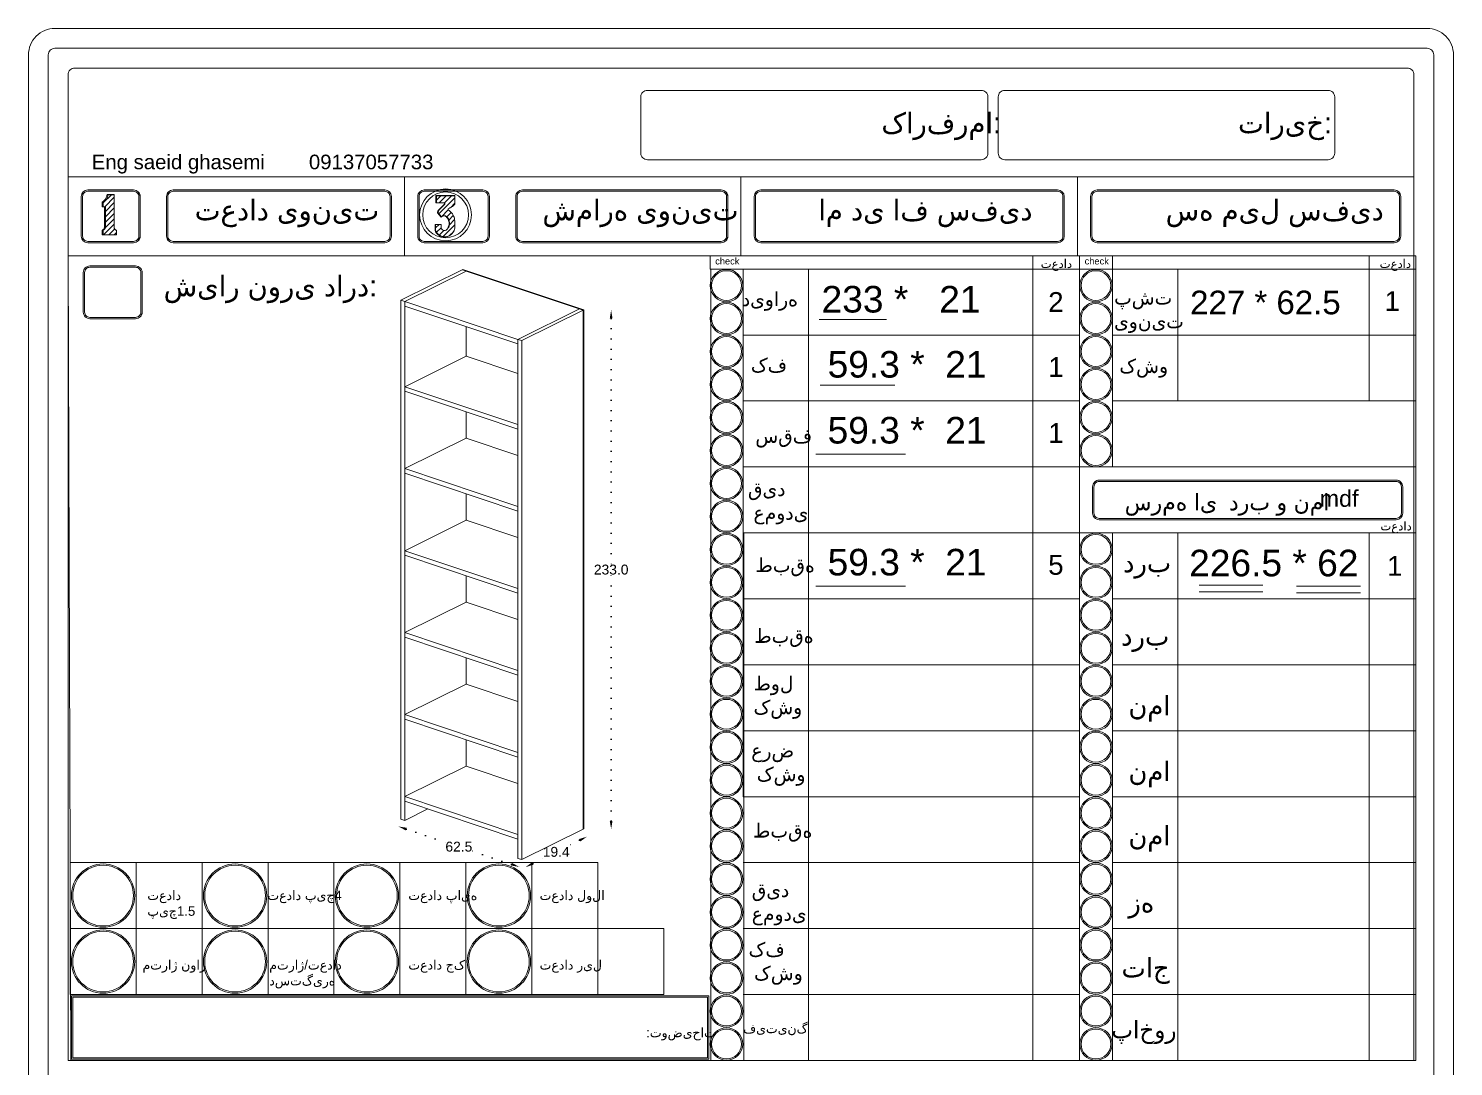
# Model space of a CAD drawing. Header units: centimetres. Extents: x 57 to 5031, y 102 to 2747.
# Drawn here: x 4599.2 to 5031.2, y 806 to 1120.7 of the extents above; entities that cross this region are included whole.
import ezdxf

# ---------------------------------------------------------------- set-up
doc = ezdxf.new("R2010")
doc.units = ezdxf.units.CM
doc.header["$MEASUREMENT"] = 0
doc.linetypes.add('ACAD_ISO07W100', pattern=[3, 0, -3])
doc.styles.get("Standard").update_dxf_attribs({"font": 'arial.ttf'})
doc.dimstyles.get("Standard").update_dxf_attribs({"dimtxt": 3, "dimasz": 2.5, "dimexe": 0.18, "dimexo": 0.0625, "dimgap": 0.09, "dimtad": 0, "dimtih": 1, "dimtoh": 1, "dimdec": 1, "dimzin": 0, "dimdsep": 46, "dimtxsty": 'Standard', "dimcen": 0.09, "dimse1": 1, "dimse2": 1, "dimadec": 0, "dimazin": 0, "dimtfac": 1, "dimtdec": 1, "dimtofl": 0, "dimtmove": 0, "dimatfit": 3, "dimfxl": 1, "dimtolj": 1, "dimtzin": 0, "dimarcsym": 0})

# ---------------------------------------------------------------- blocks, each defined once
blk = doc.blocks.new('*D242')
at = {"color": 0, "linetype": 'ACAD_ISO07W100', "lineweight": -2, "transparency": 16777216}
for p, q in [((4775.87, 1032.83), (4775.87, 958.26)), ((4775.87, 880.44), (4775.87, 955.01))]:
    blk.add_line(p, q, dxfattribs=at)
at = {"color": 0, "transparency": 16777216}
for points in [[(4775.45, 1032.83), (4776.28, 1032.83), (4775.87, 1035.33)], [(4775.45, 880.44), (4776.28, 880.44), (4775.87, 877.94)]]:
    blk.add_solid(points, dxfattribs=at)
at = {"layer": 'Defpoints', "color": 0, "transparency": 16777216}
for p in [(4767.42, 1035.33), (4775.87, 1035.33), (4767.42, 877.94)]:
    blk.add_point(p, dxfattribs=at)
at = {"color": 0, "lineweight": 20, "transparency": 16777216, "insert": (4775.87, 956.64), "char_height": 3, "attachment_point": 5}
blk.add_mtext('\\A1;233.0', dxfattribs=at)
blk = doc.blocks.new('*D243')
at = {"color": 0, "linetype": 'ACAD_ISO07W100', "lineweight": -2, "transparency": 16777216}
for p, q in [((4766.31, 874.56), (4762.49, 872.67)), ((4752.13, 867.53), (4755.95, 869.42))]:
    blk.add_line(p, q, dxfattribs=at)
at = {"color": 0, "transparency": 16777216}
for points in [[(4766.13, 874.93), (4766.5, 874.19), (4768.55, 875.67)], [(4751.94, 867.9), (4752.31, 867.16), (4749.89, 866.42)]]:
    blk.add_solid(points, dxfattribs=at)
at = {"layer": 'Defpoints', "color": 0, "transparency": 16777216}
for p in [(4767.42, 877.94), (4768.55, 875.67), (4748.76, 868.69)]:
    blk.add_point(p, dxfattribs=at)
at = {"color": 0, "lineweight": 20, "transparency": 16777216, "insert": (4759.22, 871.04), "char_height": 3, "attachment_point": 5}
blk.add_mtext('\\A1;19.4', dxfattribs=at)
blk = doc.blocks.new('*D244')
at = {"color": 0, "linetype": 'ACAD_ISO07W100', "lineweight": -2, "transparency": 16777216}
for p, q in [((4713.74, 877.96), (4725.69, 873.96)), ((4745.66, 867.29), (4733.7, 871.29))]:
    blk.add_line(p, q, dxfattribs=at)
at = {"color": 0, "transparency": 16777216}
for points in [[(4713.87, 878.35), (4713.61, 877.56), (4711.37, 878.75)], [(4745.79, 867.69), (4745.53, 866.9), (4748.03, 866.5)]]:
    blk.add_solid(points, dxfattribs=at)
at = {"layer": 'Defpoints', "color": 0, "transparency": 16777216}
for p in [(4711.37, 878.75), (4712.1, 880.94), (4748.76, 868.69)]:
    blk.add_point(p, dxfattribs=at)
at = {"color": 0, "lineweight": 20, "transparency": 16777216, "insert": (4729.7, 872.62), "char_height": 3, "attachment_point": 5}
blk.add_mtext('\\A1;62.5', dxfattribs=at)

msp = doc.modelspace()

# ---------------------------------------------------------------- hatches: boundary and pattern name
at = {"lineweight": 20}
h = msp.add_hatch(dxfattribs=at)
h.set_pattern_fill('ANSI31', color=256, scale=9.218651)
h.set_pattern_definition([(45, (3875.9702, 1609.375), (-0.8148213, 0.8148213), [])])
h.paths.add_polyline_path([(4625.74, 1059.62), (4625.65, 1059.67), (4625.56, 1059.72), (4625.48, 1059.78), (4625.41, 1059.86), (4625.35, 1059.93), (4625.3, 1060.02), (4625.26, 1060.11), (4625.23, 1060.21), (4625.21, 1060.31), (4625.21, 1060.41), (4625.21, 1070.33), (4623.35, 1070.33), (4623.32, 1070.1), (4623.27, 1069.87), (4623.2, 1069.65), (4623.12, 1069.43), (4623.01, 1069.22), (4622.89, 1069.02), (4622.75, 1068.84), (4622.6, 1068.66), (4622.43, 1068.5), (4622.24, 1068.36), (4622.05, 1068.23), (4621.84, 1068.12), (4621.84, 1066.71), (4622.25, 1066.71), (4622.56, 1066.69), (4622.56, 1060.45), (4622.54, 1060.35), (4622.52, 1060.25), (4622.49, 1060.16), (4622.45, 1060.08), (4622.39, 1059.99), (4622.34, 1059.92), (4622.27, 1059.85), (4622.19, 1059.78), (4622.11, 1059.73), (4622.03, 1059.68), (4621.94, 1059.65), (4621.84, 1059.62), (4621.84, 1058.19), (4625.93, 1058.19), (4625.93, 1059.57), (4625.83, 1059.59)])
h = msp.add_hatch(dxfattribs=at)
h.set_pattern_fill('ANSI31', color=256, scale=9.218651)
h.set_pattern_definition([(45, (4013.9222, 1609.6255), (-0.8148213, 0.8148213), [])])
h.paths.add_polyline_path([(4728.48, 1070), (4722.91, 1070), (4722.91, 1067.85), (4725.34, 1067.85), (4725.47, 1067.81), (4725.47, 1067.45), (4723.75, 1065.71), (4723.65, 1065.59), (4723.6, 1065.52), (4723.56, 1065.45), (4723.52, 1065.38), (4723.49, 1065.3), (4723.46, 1065.23), (4723.44, 1065.15), (4723.43, 1065.07), (4723.41, 1064.9), (4723.41, 1064.82), (4724.42, 1063.65), (4724.45, 1063.68), (4724.58, 1063.77), (4724.72, 1063.84), (4724.87, 1063.9), (4725.02, 1063.93), (4725.17, 1063.94), (4725.31, 1063.94), (4725.46, 1063.93), (4725.61, 1063.9), (4725.76, 1063.84), (4725.89, 1063.77), (4726.02, 1063.68), (4726.13, 1063.57), (4726.32, 1063.34), (4726.48, 1063.09), (4726.61, 1062.83), (4726.72, 1062.55), (4726.8, 1062.26), (4726.85, 1061.97), (4726.86, 1061.67), (4726.85, 1061.38), (4726.8, 1061.08), (4726.73, 1060.8), (4726.62, 1060.52), (4726.49, 1060.25), (4726.39, 1060.06), (4726.26, 1059.88), (4726.1, 1059.74), (4725.91, 1059.63), (4725.78, 1059.59), (4725.57, 1059.52), (4725.35, 1059.5), (4725.13, 1059.52), (4724.92, 1059.59), (4724.73, 1059.7), (4724.56, 1059.84), (4724.43, 1060.02), (4724.33, 1060.22), (4724.33, 1061.32), (4722.64, 1061.32), (4722.64, 1059.52), (4722.76, 1059.24), (4722.91, 1058.97), (4723.09, 1058.72), (4723.29, 1058.49), (4723.51, 1058.28), (4723.75, 1058.1), (4724.01, 1057.94), (4724.29, 1057.81), (4724.58, 1057.71), (4724.87, 1057.63), (4725.18, 1057.59), (4725.48, 1057.58), (4725.85, 1057.61), (4726.21, 1057.68), (4726.56, 1057.8), (4726.82, 1057.91), (4727.1, 1058.08), (4727.39, 1058.31), (4727.66, 1058.57), (4727.9, 1058.85), (4728.1, 1059.17), (4728.26, 1059.5), (4728.39, 1059.85), (4728.48, 1060.22), (4728.48, 1062.1), (4728.46, 1062.46), (4728.41, 1062.82), (4728.34, 1063.18), (4728.23, 1063.52), (4728.09, 1063.86), (4727.93, 1064.18), (4727.74, 1064.49), (4727.52, 1064.78), (4727.28, 1065.05), (4727.01, 1065.3), (4726.73, 1065.53), (4726.43, 1065.73), (4726.43, 1066.1), (4726.62, 1066.17), (4726.82, 1066.24), (4727.01, 1066.33), (4727.2, 1066.42), (4727.38, 1066.52), (4727.55, 1066.64), (4727.72, 1066.76), (4727.89, 1066.89), (4728.05, 1067.02), (4728.2, 1067.17), (4728.34, 1067.32), (4728.48, 1067.48)])

# ---------------------------------------------------------------- linework, layer by layer
for p, q in [((4611.23, 807.78), (4611.23, 1106.75)), ((5019.23, 1075.78), (4611.23, 1075.78)), ((4611.23, 896.79), (4611.23, 1075.78)), ((4713.23, 1051.78), (4713.23, 1075.78)), ((4815.23, 1051.78), (4815.23, 1075.78)), ((4815.23, 1075.78), (4815.23, 1055.78)), ((4917.23, 1051.78), (4917.23, 1075.78)), ((4631.08, 1071.78), (4617.23, 1071.78)), ((4707.23, 1071.78), (4643.08, 1071.78)), ((4736.94, 1071.78), (4719.23, 1071.78)), ((4809.23, 1071.78), (4748.94, 1071.78)), ((4911.23, 1071.78), (4821.23, 1071.78)), ((5013.23, 1071.78), (4923.23, 1071.78)), ((4615.23, 1057.78), (4615.23, 1069.78)), ((4621.84, 1068.12), (4621.84, 1066.71)), ((4633.08, 1069.78), (4633.08, 1057.78)), ((4641.08, 1057.78), (4641.08, 1069.78)), ((4709.23, 1057.78), (4709.23, 1069.78)), ((4717.23, 1069.78), (4717.23, 1057.78)), ((4722.76, 1070.06), (4722.76, 1067.85)), ((4722.76, 1067.85), (4722.91, 1067.85)), ((4722.91, 1070), (4722.91, 1067.85)), ((4722.91, 1067.85), (4725.34, 1067.85)), ((4725.34, 1067.85), (4725.47, 1067.81)), ((4725.47, 1067.81), (4725.47, 1067.45)), ((4738.94, 1057.78), (4738.94, 1069.78)), ((4746.94, 1057.78), (4746.94, 1069.78)), ((4811.23, 1069.78), (4811.23, 1057.78)), ((4819.23, 1057.78), (4819.23, 1069.78)), ((4913.23, 1069.78), (4913.23, 1057.78)), ((4921.23, 1057.78), (4921.23, 1069.78)), ((5015.23, 1057.78), (5015.23, 1069.78)), ((4725.78, 1059.59), (4725.57, 1059.52)), ((4617.23, 1055.78), (4631.08, 1055.78)), ((4621.84, 1058.19), (4625.93, 1058.19)), ((4707.23, 1055.78), (4643.08, 1055.78)), ((4719.23, 1055.78), (4736.94, 1055.78)), ((4809.23, 1055.78), (4748.94, 1055.78)), ((4821.23, 1055.78), (4911.23, 1055.78)), ((4923.23, 1055.78), (5013.23, 1055.78)), ((5019.23, 1055.78), (5019.23, 807.78)), ((4611.23, 1051.78), (5019.23, 1051.78)), ((4805.84, 1051.78), (4805.84, 1047.78)), ((4903.66, 807.78), (4903.66, 1051.78)), ((4917.84, 1051.78), (4917.84, 1027.78)), ((4927.84, 1051.78), (4927.84, 1027.78)), ((5005.62, 1007.78), (5005.62, 1051.78)), ((4805.84, 1047.78), (5019.84, 1047.78)), ((4806.1, 807.78), (4806.1, 1047.78)), ((4815.84, 891.78), (4815.84, 1047.78)), ((4815.84, 887.78), (4815.84, 1047.78)), ((4815.84, 1047.78), (4815.84, 1027.78)), ((4835.65, 1047.78), (4835.65, 807.78)), ((4917.84, 891.78), (4917.84, 1047.78)), ((4917.84, 807.78), (4917.84, 1047.78)), ((4927.84, 1007.78), (4927.84, 1047.78)), ((4927.84, 987.78), (4927.84, 1047.78)), ((4927.84, 987.78), (4927.84, 1047.78)), ((4927.84, 1047.78), (4927.84, 1027.78)), ((4947.65, 1047.78), (4947.65, 1007.78)), ((4767.6, 1035.42), (4767.6, 878.03)), ((4838.95, 1032.53), (4859.33, 1032.53)), ((4815.84, 1027.78), (4917.84, 1027.78)), ((4927.84, 1027.78), (5019.84, 1027.78)), ((4839.27, 1012.53), (4861.88, 1012.53)), ((4815.84, 1007.78), (4917.84, 1007.78)), ((5019.84, 1007.78), (4927.84, 1007.78)), ((5019.84, 1007.78), (4999.84, 1007.78)), ((4837.91, 991.64), (4865.07, 991.64)), ((4815.84, 987.78), (5019.84, 987.78)), ((4921.84, 973.78), (4921.84, 981.78)), ((5013.84, 983.78), (4923.84, 983.78)), ((5015.84, 981.78), (5015.84, 973.78)), ((4815.84, 967.78), (4917.84, 967.78)), ((4816.1, 807.78), (4816.1, 967.78)), ((5019.84, 967.78), (4917.84, 967.78)), ((5013.84, 971.78), (4923.84, 971.78)), ((4927.84, 807.78), (4927.84, 967.78)), ((4947.65, 967.78), (4947.65, 867.78)), ((5005.62, 967.78), (5005.62, 807.78)), ((4837.91, 951.64), (4865.07, 951.64)), ((4954.1, 951.93), (4973.44, 951.93)), ((4983.66, 951.67), (5002.99, 951.67)), ((4815.84, 947.78), (4917.84, 947.78)), ((4815.84, 947.78), (4835.65, 947.78)), ((4815.84, 947.78), (4917.84, 947.78)), ((4884.35, 947.78), (4917.84, 947.78)), ((4927.84, 947.78), (5019.84, 947.78)), ((4947.65, 947.78), (4947.65, 847.78)), ((4954.1, 949.92), (4973.44, 949.92)), ((4983.66, 949.65), (5002.99, 949.65)), ((4815.84, 927.78), (4835.65, 927.78)), ((4815.84, 927.78), (4917.84, 927.78)), ((4927.84, 927.78), (5019.84, 927.78)), ((4927.84, 927.78), (5019.84, 927.78)), ((4947.65, 927.78), (4947.65, 827.78)), ((4815.84, 907.78), (4917.84, 907.78)), ((4927.84, 907.78), (5019.84, 907.78)), ((4947.65, 907.78), (4947.65, 807.78)), ((4815.84, 887.78), (4917.84, 887.78)), ((4903.66, 887.78), (4917.84, 887.78)), ((4927.84, 887.78), (5019.84, 887.78)), ((4611.23, 867.78), (4611.23, 827.78)), ((4611.84, 867.78), (4771.84, 867.78)), ((4611.84, 867.78), (4611.84, 827.78)), ((4631.84, 867.78), (4631.84, 827.78)), ((4651.84, 867.78), (4651.84, 827.78)), ((4671.84, 867.78), (4671.84, 827.78)), ((4691.84, 867.78), (4691.84, 827.78)), ((4711.84, 867.78), (4711.84, 827.78)), ((4731.84, 867.78), (4731.84, 827.78)), ((4751.84, 867.78), (4751.84, 827.78)), ((4771.84, 867.78), (4771.84, 827.78)), ((4815.84, 867.78), (4917.84, 867.78)), ((4903.66, 867.78), (4917.84, 867.78)), ((4927.84, 867.78), (5019.84, 867.78)), ((4927.84, 867.78), (5019.84, 867.78)), ((4611.84, 847.78), (4771.84, 847.78)), ((4771.84, 847.78), (4791.84, 847.78)), ((4791.84, 847.78), (4791.84, 827.78)), ((4815.84, 847.78), (4917.84, 847.78)), ((4815.84, 847.78), (4917.84, 847.78)), ((4903.66, 847.78), (4917.84, 847.78)), ((4927.84, 847.78), (5019.84, 847.78)), ((4927.84, 847.78), (5019.84, 847.78)), ((4611.84, 827.78), (4791.84, 827.78)), ((4815.84, 827.78), (4917.84, 827.78)), ((4815.84, 827.78), (4917.84, 827.78)), ((4903.66, 827.78), (4917.84, 827.78)), ((4927.84, 827.78), (5019.84, 827.78)), ((4927.84, 827.78), (5019.84, 827.78)), ((4805.23, 807.78), (4611.23, 807.78)), ((4805.23, 807.78), (4917.23, 807.78)), ((4805.23, 807.78), (5019.23, 807.78)), ((4805.84, 807.78), (4917.84, 807.78))]:
    msp.add_line(p, q, dxfattribs=at)
at = {"linetype": 'Continuous', "lineweight": 20, "extrusion": (-2.22045e-16, 0.913416, 0.407028)}
for p, q in [((4730.94, 1047.67), (4712.1, 1038.33)), ((4731.93, 1047.19), (4713.27, 1037.94)), ((4713.27, 1037.94), (4731.93, 1047.19)), ((4767.42, 1035.33), (4730.76, 1047.58)), ((4730.94, 1047.67), (4767.6, 1035.42)), ((4766.25, 1035.72), (4731.93, 1047.19)), ((4712.1, 1038.33), (4747.59, 1026.47)), ((4712.1, 880.94), (4712.1, 1038.33)), ((4713.27, 881.94), (4713.27, 1037.94)), ((4713.27, 1036.55), (4747.59, 1025.08)), ((4747.59, 1026.47), (4766.25, 1035.72)), ((4766.25, 1035.72), (4747.59, 1026.47)), ((4748.76, 1026.08), (4767.42, 1035.33)), ((4767.42, 1035.33), (4766.25, 1035.72)), ((4767.6, 1035.42), (4767.42, 1035.33)), ((4767.42, 877.94), (4767.42, 1035.33)), ((4731.93, 1021.38), (4731.93, 1030.32)), ((4747.59, 1025.08), (4747.59, 1026.47)), ((4747.59, 870.47), (4747.59, 1026.47)), ((4747.59, 1026.47), (4748.76, 1026.08)), ((4748.76, 868.69), (4748.76, 1026.08)), ((4731.93, 1021.38), (4713.27, 1012.12)), ((4747.59, 1016.15), (4731.93, 1021.38)), ((4713.27, 1012.12), (4747.59, 1000.66)), ((4713.27, 1010.74), (4747.59, 999.27)), ((4731.93, 996.51), (4731.93, 1004.5)), ((4731.93, 996.51), (4713.27, 987.26)), ((4747.59, 991.28), (4731.93, 996.51)), ((4713.27, 987.26), (4747.59, 975.79)), ((4713.27, 985.87), (4747.59, 974.41)), ((4731.93, 971.65), (4731.93, 979.64)), ((4731.93, 971.65), (4713.27, 962.39)), ((4747.59, 966.41), (4731.93, 971.65)), ((4713.27, 962.39), (4747.59, 950.93)), ((4713.27, 961.01), (4747.59, 949.54)), ((4731.93, 946.78), (4731.93, 954.77)), ((4731.93, 946.78), (4713.27, 937.53)), ((4747.59, 941.55), (4731.93, 946.78)), ((4713.27, 937.53), (4747.59, 926.06)), ((4713.27, 936.14), (4747.59, 924.67)), ((4731.93, 921.91), (4731.93, 929.9)), ((4731.93, 921.91), (4713.27, 912.66)), ((4747.59, 916.68), (4731.93, 921.91)), ((4713.27, 912.66), (4747.59, 901.19)), ((4713.27, 911.27), (4747.59, 899.81)), ((4731.93, 897.05), (4731.93, 905.04)), ((4731.93, 897.05), (4713.27, 887.8)), ((4747.59, 891.82), (4731.93, 897.05)), ((4713.27, 887.8), (4747.59, 876.33)), ((4713.27, 886.41), (4747.59, 874.94)), ((4720.33, 884.05), (4713.27, 880.55)), ((4713.27, 880.55), (4713.27, 881.94)), ((4712.1, 880.94), (4713.27, 880.55)), ((4748.76, 868.69), (4767.42, 877.94)), ((4767.42, 877.94), (4767.6, 878.03)), ((4747.59, 869.08), (4747.59, 870.47)), ((4747.59, 869.08), (4748.76, 868.69))]:
    msp.add_line(p, q, dxfattribs=at)
at = {"lineweight": 20}
for points in [[(4607.23, 514.75), (5023.23, 514.75, 0.414214), (5031.23, 522.75), (5031.23, 1112.75, 0.414214), (5023.23, 1120.75), (4607.23, 1120.75, 0.414214), (4599.23, 1112.75), (4599.23, 522.75, 0.414214)], [(4607.23, 520.75), (5023.23, 520.75, 0.414214), (5025.23, 522.75), (5025.23, 1112.75, 0.414214), (5023.23, 1114.75), (4607.23, 1114.75, 0.414214), (4605.23, 1112.75), (4605.23, 522.75, 0.414214)], [(4890.08, 1099.99, 0.414214), (4888.08, 1101.99), (4786.84, 1101.99, 0.414214), (4784.84, 1099.99), (4784.84, 1082.95, 0.414214), (4786.84, 1080.95), (4888.08, 1080.95, 0.414214), (4890.08, 1082.95)], [(4895.21, 1080.95), (4993.21, 1080.95, 0.414214), (4995.21, 1082.95), (4995.21, 1099.99, 0.414214), (4993.21, 1101.99), (4895.21, 1101.99, 0.414214), (4893.21, 1099.99), (4893.21, 1082.95, 0.414214)], [(4995.21, 1099.99, 0.414214), (4993.21, 1101.99), (4895.21, 1101.99, 0.414214), (4893.21, 1099.99), (4893.21, 1082.95, 0.414214), (4895.21, 1080.95), (4993.21, 1080.95, 0.414214), (4995.21, 1082.95)], [(4633.08, 1069.78, 0.414214), (4631.08, 1071.78), (4617.23, 1071.78, 0.414214), (4615.23, 1069.78), (4615.23, 1057.78, 0.414214), (4617.23, 1055.78), (4631.08, 1055.78, 0.414214), (4633.08, 1057.78)], [(4632.68, 1069.78, 0.414214), (4631.08, 1071.38), (4617.23, 1071.38, 0.414214), (4615.63, 1069.78), (4615.63, 1057.78, 0.414214), (4617.23, 1056.18), (4631.08, 1056.18, 0.414214), (4632.68, 1057.78)], [(4709.23, 1069.78, 0.414214), (4707.23, 1071.78), (4643.08, 1071.78, 0.414214), (4641.08, 1069.78), (4641.08, 1057.78, 0.414214), (4643.08, 1055.78), (4707.23, 1055.78, 0.414214), (4709.23, 1057.78)], [(4708.83, 1069.78, 0.414214), (4707.23, 1071.38), (4643.08, 1071.38, 0.414214), (4641.48, 1069.78), (4641.48, 1057.78, 0.414214), (4643.08, 1056.18), (4707.23, 1056.18, 0.414214), (4708.83, 1057.78)], [(4738.94, 1069.78, 0.414214), (4736.94, 1071.78), (4719.23, 1071.78, 0.414214), (4717.23, 1069.78), (4717.23, 1057.78, 0.414214), (4719.23, 1055.78), (4736.94, 1055.78, 0.414214), (4738.94, 1057.78)], [(4738.54, 1069.78, 0.414214), (4736.94, 1071.38), (4719.23, 1071.38, 0.414214), (4717.63, 1069.78), (4717.63, 1057.78, 0.414214), (4719.23, 1056.18), (4736.94, 1056.18, 0.414214), (4738.54, 1057.78)], [(4811.23, 1069.78, 0.414214), (4809.23, 1071.78), (4748.94, 1071.78, 0.414214), (4746.94, 1069.78), (4746.94, 1057.78, 0.414214), (4748.94, 1055.78), (4809.23, 1055.78, 0.414214), (4811.23, 1057.78)], [(4810.83, 1069.78, 0.414214), (4809.23, 1071.38), (4748.94, 1071.38, 0.414214), (4747.34, 1069.78), (4747.34, 1057.78, 0.414214), (4748.94, 1056.18), (4809.23, 1056.18, 0.414214), (4810.83, 1057.78)], [(4912.83, 1069.78, 0.414214), (4911.23, 1071.38), (4821.23, 1071.38, 0.414214), (4819.63, 1069.78), (4819.63, 1057.78, 0.414214), (4821.23, 1056.18), (4911.23, 1056.18, 0.414214), (4912.83, 1057.78)], [(5015.23, 1069.78, 0.414214), (5013.23, 1071.78), (4923.23, 1071.78, 0.414214), (4921.23, 1069.78), (4921.23, 1057.78, 0.414214), (4923.23, 1055.78), (5013.23, 1055.78, 0.414214), (5015.23, 1057.78)], [(5014.83, 1069.78, 0.414214), (5013.23, 1071.38), (4923.23, 1071.38, 0.414214), (4921.63, 1069.78), (4921.63, 1057.78, 0.414214), (4923.23, 1056.18), (5013.23, 1056.18, 0.414214), (5014.83, 1057.78)], [(4633.68, 1046.74, 0.414214), (4631.68, 1048.74), (4617.84, 1048.74, 0.414214), (4615.84, 1046.74), (4615.84, 1034.74, 0.414214), (4617.84, 1032.74), (4631.68, 1032.74, 0.414214), (4633.68, 1034.74)], [(4633.68, 1046.74, 0.414214), (4631.68, 1048.74), (4617.84, 1048.74, 0.414214), (4615.84, 1046.74), (4615.84, 1034.74, 0.414214), (4617.84, 1032.74), (4631.68, 1032.74, 0.414214), (4633.68, 1034.74)], [(4633.28, 1046.74, 0.414214), (4631.68, 1048.34), (4617.84, 1048.34, 0.414214), (4616.24, 1046.74), (4616.24, 1034.74, 0.414214), (4617.84, 1033.14), (4631.68, 1033.14, 0.414214), (4633.28, 1034.74)], [(4633.28, 1046.74, 0.414214), (4631.68, 1048.34), (4617.84, 1048.34, 0.414214), (4616.24, 1046.74), (4616.24, 1034.74, 0.414214), (4617.84, 1033.14), (4631.68, 1033.14, 0.414214), (4633.28, 1034.74)], [(5015.84, 981.78, 0.414214), (5013.84, 983.78), (4923.84, 983.78, 0.414214), (4921.84, 981.78), (4921.84, 973.78, 0.414214), (4923.84, 971.78), (5013.84, 971.78, 0.414214), (5015.84, 973.78)], [(5015.44, 981.78, 0.414214), (5013.84, 983.38), (4923.84, 983.38, 0.414214), (4922.24, 981.78), (4922.24, 973.78, 0.414214), (4923.84, 972.18), (5013.84, 972.18, 0.414214), (5015.44, 973.78)]]:
    msp.add_lwpolyline(points, format="xyb", close=True, dxfattribs=at)
for points in [[(5019.23, 908.72), (5019.23, 1106.75, 0.414214), (5017.23, 1108.75), (4613.23, 1108.75, 0.414214), (4611.23, 1106.75), (4611.23, 908.72)], [(4890.08, 1099.99, 0.414214), (4888.08, 1101.99), (4786.84, 1101.99, 0.414214), (4784.84, 1099.99), (4784.84, 1082.95, 0.414214), (4786.84, 1080.95), (4888.08, 1080.95, 0.414214), (4890.08, 1082.95), (4890.08, 1099.99)]]:
    msp.add_lwpolyline(points, format="xyb", dxfattribs=at)
for points in [[(4621.53, 1058.13), (4625.93, 1058.13), (4625.93, 1058.19), (4625.93, 1059.57), (4625.83, 1059.59), (4625.74, 1059.62), (4625.65, 1059.67), (4625.56, 1059.72), (4625.48, 1059.78), (4625.41, 1059.86), (4625.35, 1059.93), (4625.3, 1060.02), (4625.26, 1060.11), (4625.23, 1060.21), (4625.21, 1060.31), (4625.21, 1060.41), (4625.21, 1070.33), (4625.21, 1070.39), (4623.04, 1070.39), (4623.02, 1070.16), (4622.97, 1069.93), (4622.9, 1069.7), (4622.81, 1069.48), (4622.71, 1069.27), (4622.58, 1069.07), (4622.44, 1068.88), (4622.29, 1068.7), (4622.12, 1068.54), (4621.93, 1068.39), (4621.73, 1068.26), (4621.53, 1068.15), (4621.53, 1066.71), (4621.84, 1066.71), (4622.25, 1066.71), (4622.25, 1060.41), (4622.24, 1060.31), (4622.21, 1060.21), (4622.18, 1060.12), (4622.14, 1060.03), (4622.08, 1059.95), (4622.02, 1059.87), (4621.96, 1059.8), (4621.88, 1059.74), (4621.8, 1059.68), (4621.71, 1059.64), (4621.62, 1059.6), (4621.53, 1059.57), (4621.53, 1058.13), (4621.84, 1058.19), (4621.84, 1059.62), (4621.94, 1059.65), (4622.03, 1059.68), (4622.11, 1059.73), (4622.19, 1059.78), (4622.27, 1059.85), (4622.34, 1059.92), (4622.39, 1059.99), (4622.45, 1060.08), (4622.49, 1060.16), (4622.52, 1060.25), (4622.54, 1060.35), (4622.56, 1060.45), (4622.56, 1066.69), (4622.25, 1066.71)], [(4621.53, 1068.15), (4621.84, 1068.12), (4622.05, 1068.23), (4622.24, 1068.36), (4622.43, 1068.5), (4622.6, 1068.66), (4622.75, 1068.84), (4622.89, 1069.02), (4623.01, 1069.22), (4623.12, 1069.43), (4623.2, 1069.65), (4623.27, 1069.87), (4623.32, 1070.1), (4623.35, 1070.33)], [(4623.04, 1070.39), (4623.35, 1070.33), (4625.21, 1070.33)], [(4725.34, 1067.48), (4723.61, 1065.73), (4723.5, 1065.61), (4723.45, 1065.54), (4723.41, 1065.47), (4723.37, 1065.39), (4723.34, 1065.32), (4723.31, 1065.24), (4723.29, 1065.16), (4723.27, 1065.08), (4723.26, 1064.91), (4723.26, 1064.83), (4724.34, 1063.57), (4724.42, 1063.65), (4724.45, 1063.68), (4724.58, 1063.77), (4724.72, 1063.84), (4724.87, 1063.9), (4725.02, 1063.93), (4725.17, 1063.94)], [(4725.34, 1067.85), (4725.34, 1067.48), (4725.47, 1067.45), (4723.75, 1065.71), (4723.65, 1065.59), (4723.6, 1065.52), (4723.56, 1065.45), (4723.52, 1065.38), (4723.49, 1065.3), (4723.46, 1065.23), (4723.44, 1065.15), (4723.43, 1065.07), (4723.41, 1064.9), (4723.41, 1064.82), (4724.42, 1063.65)], [(4727.39, 1058.31), (4727.66, 1058.57), (4727.9, 1058.85), (4728.1, 1059.17), (4728.26, 1059.5), (4728.39, 1059.85), (4728.48, 1060.22), (4728.48, 1062.1), (4728.46, 1062.46), (4728.41, 1062.82), (4728.34, 1063.18), (4728.23, 1063.52), (4728.09, 1063.86), (4727.93, 1064.18), (4727.74, 1064.49), (4727.52, 1064.78), (4727.28, 1065.05), (4727.01, 1065.3), (4726.73, 1065.53), (4726.43, 1065.73), (4726.43, 1066.1), (4726.62, 1066.17), (4726.82, 1066.24), (4727.01, 1066.33), (4727.2, 1066.42), (4727.38, 1066.52), (4727.55, 1066.64), (4727.72, 1066.76), (4727.89, 1066.89), (4728.05, 1067.02), (4728.2, 1067.17), (4728.34, 1067.32), (4728.48, 1067.48), (4728.48, 1070)], [(4725.57, 1059.52), (4725.35, 1059.5), (4725.13, 1059.52), (4724.92, 1059.59), (4724.73, 1059.7), (4724.56, 1059.84), (4724.43, 1060.02), (4724.33, 1060.22), (4724.33, 1061.32), (4722.64, 1061.32), (4722.48, 1061.32), (4722.48, 1059.48), (4722.61, 1059.19), (4722.76, 1058.92), (4722.93, 1058.67), (4723.13, 1058.44), (4723.36, 1058.23), (4723.6, 1058.04), (4723.87, 1057.88), (4724.15, 1057.75), (4724.44, 1057.64), (4724.74, 1057.57), (4725.04, 1057.53), (4725.35, 1057.52), (4725.72, 1057.55), (4726.09, 1057.62), (4726.44, 1057.74), (4726.78, 1057.89), (4726.82, 1057.91), (4727.1, 1058.08), (4727.39, 1058.31)], [(4722.64, 1061.32), (4722.64, 1059.52), (4722.76, 1059.24), (4722.91, 1058.97), (4723.09, 1058.72), (4723.29, 1058.49), (4723.51, 1058.28), (4723.75, 1058.1), (4724.01, 1057.94), (4724.29, 1057.81), (4724.58, 1057.71), (4724.87, 1057.63), (4725.18, 1057.59), (4725.48, 1057.58), (4725.85, 1057.61), (4726.21, 1057.68), (4726.56, 1057.8), (4726.82, 1057.91)]]:
    msp.add_lwpolyline(points, dxfattribs=at)
for points in [[(4722.91, 1070), (4728.48, 1070), (4728.48, 1070.06), (4722.76, 1070.06)], [(4725.46, 1063.93), (4725.31, 1063.94), (4725.17, 1063.94), (4725.33, 1063.93), (4725.48, 1063.9), (4725.63, 1063.84), (4725.76, 1063.77), (4725.89, 1063.68), (4726, 1063.57), (4726.19, 1063.34), (4726.36, 1063.08), (4726.49, 1062.82), (4726.6, 1062.54), (4726.68, 1062.25), (4726.73, 1061.95), (4726.75, 1061.65), (4726.73, 1061.35), (4726.69, 1061.05), (4726.61, 1060.76), (4726.5, 1060.48), (4726.37, 1060.22), (4726.27, 1060.02), (4726.14, 1059.84), (4725.97, 1059.7), (4725.78, 1059.59), (4725.91, 1059.63), (4726.1, 1059.74), (4726.26, 1059.88), (4726.39, 1060.06), (4726.49, 1060.25), (4726.62, 1060.52), (4726.73, 1060.8), (4726.8, 1061.08), (4726.85, 1061.38), (4726.86, 1061.67), (4726.85, 1061.97), (4726.8, 1062.26), (4726.72, 1062.55), (4726.61, 1062.83), (4726.48, 1063.09), (4726.32, 1063.34), (4726.13, 1063.57), (4726.02, 1063.68), (4725.89, 1063.77), (4725.76, 1063.84), (4725.61, 1063.9)], [(4805.84, 807.78), (4612.03, 807.78), (4611.23, 1051.78), (5019.84, 1051.78), (5019.84, 807.78)], [(4611.23, 1051.78), (5019.23, 1051.78), (5019.23, 807.78), (4611.23, 807.78)], [(4805.44, 827.38), (4612.24, 827.38), (4612.24, 808.18), (4805.44, 808.18)], [(4805.04, 826.98), (4612.64, 826.98), (4612.64, 808.58), (4805.04, 808.58)]]:
    msp.add_lwpolyline(points, close=True, dxfattribs=at)
for centre, radius in [((4725.67, 1064.22), 7.86), ((4725.67, 1064.22), 6.94), ((4810.84, 1042.78), 4.92), ((4810.84, 1042.78), 4.52), ((4922.84, 1042.78), 4.92), ((4922.84, 1042.78), 4.52), ((4810.84, 1032.78), 4.92), ((4810.84, 1032.78), 4.52), ((4922.84, 1032.78), 4.92), ((4922.84, 1032.78), 4.52), ((4810.84, 1022.78), 4.92), ((4810.84, 1022.78), 4.52), ((4922.84, 1022.78), 4.92), ((4922.84, 1022.78), 4.52), ((4810.84, 1012.78), 4.92), ((4810.84, 1012.78), 4.52), ((4922.84, 1012.78), 4.92), ((4922.84, 1012.78), 4.52), ((4810.84, 1002.78), 4.92), ((4810.84, 1002.78), 4.52), ((4922.84, 1002.78), 4.92), ((4922.84, 1002.78), 4.52), ((4810.84, 992.78), 4.92), ((4810.84, 992.78), 4.52), ((4922.84, 992.78), 4.92), ((4922.84, 992.78), 4.52), ((4810.84, 982.78), 4.92), ((4810.84, 982.78), 4.52), ((4810.84, 972.78), 4.92), ((4810.84, 972.78), 4.52), ((4810.84, 962.78), 4.92), ((4922.84, 962.78), 4.92), ((4810.84, 962.78), 4.52), ((4922.84, 962.78), 4.52), ((4810.84, 952.78), 4.92), ((4810.84, 952.78), 4.52), ((4922.84, 952.78), 4.92), ((4922.84, 952.78), 4.52), ((4810.84, 942.78), 4.92), ((4810.84, 942.78), 4.52), ((4922.84, 942.78), 4.92), ((4922.84, 942.78), 4.52), ((4810.84, 932.78), 4.92), ((4922.84, 932.78), 4.92), ((4810.84, 932.78), 4.52), ((4922.84, 932.78), 4.52), ((4810.84, 922.78), 4.92), ((4810.84, 922.78), 4.52), ((4922.84, 922.78), 4.92), ((4922.84, 922.78), 4.52), ((4810.84, 912.78), 4.92), ((4810.84, 912.78), 4.52), ((4922.84, 912.78), 4.92), ((4922.84, 912.78), 4.52), ((4810.84, 902.78), 4.92), ((4810.84, 902.78), 4.52), ((4922.84, 902.78), 4.92), ((4922.84, 902.78), 4.52), ((4810.84, 892.78), 4.92), ((4810.84, 892.78), 4.52), ((4922.84, 892.78), 4.92), ((4922.84, 892.78), 4.52), ((4810.84, 882.78), 4.92), ((4810.84, 882.78), 4.52), ((4922.84, 882.78), 4.92), ((4922.84, 882.78), 4.52), ((4810.84, 872.78), 4.92), ((4810.84, 872.78), 4.52), ((4922.84, 872.78), 4.92), ((4922.84, 872.78), 4.52), ((4621.84, 857.78), 9.6), ((4621.84, 857.78), 9.2), ((4661.84, 857.78), 9.6), ((4661.84, 857.78), 9.2), ((4701.84, 857.78), 9.6), ((4701.84, 857.78), 9.2), ((4741.84, 857.78), 9.6), ((4741.84, 857.78), 9.2), ((4810.84, 862.78), 4.92), ((4810.84, 862.78), 4.52), ((4922.84, 862.78), 4.92), ((4922.84, 862.78), 4.52), ((4810.84, 852.78), 4.92), ((4810.84, 852.78), 4.52), ((4922.84, 852.78), 4.92), ((4922.84, 852.78), 4.52), ((4621.84, 837.78), 9.6), ((4621.84, 837.78), 9.2), ((4661.84, 837.78), 9.6), ((4661.84, 837.78), 9.2), ((4701.84, 837.78), 9.6), ((4701.84, 837.78), 9.2), ((4741.84, 837.78), 9.6), ((4741.84, 837.78), 9.2), ((4810.84, 842.78), 4.92), ((4810.84, 842.78), 4.52), ((4922.84, 842.78), 4.92), ((4922.84, 842.78), 4.52), ((4810.84, 832.78), 4.92), ((4810.84, 832.78), 4.52), ((4922.84, 832.78), 4.92), ((4922.84, 832.78), 4.52), ((4810.84, 822.78), 4.92), ((4810.84, 822.78), 4.52), ((4922.84, 822.78), 4.92), ((4922.84, 822.78), 4.52), ((4810.84, 812.78), 4.92), ((4810.84, 812.78), 4.52), ((4922.84, 812.78), 4.92), ((4922.84, 812.78), 4.52)]:
    msp.add_circle(centre, radius, dxfattribs=at)
for centre, start, end in [((4617.23, 1069.78), 90, 180), ((4631.08, 1069.78), 0, 90), ((4643.08, 1069.78), 90, 180), ((4707.23, 1069.78), 0, 90), ((4719.23, 1069.78), 90, 180), ((4736.94, 1069.78), 0, 90), ((4748.94, 1069.78), 90, 180), ((4809.23, 1069.78), 0, 90), ((4821.23, 1069.78), 90, 180), ((4911.23, 1069.78), 0, 90), ((4923.23, 1069.78), 90, 180), ((5013.23, 1069.78), 0, 90), ((4617.23, 1057.78), 180, 270), ((4631.08, 1057.78), 270, 0), ((4643.08, 1057.78), 180, 270), ((4707.23, 1057.78), 270, 0), ((4719.23, 1057.78), 180, 270), ((4736.94, 1057.78), 270, 0), ((4748.94, 1057.78), 180, 270), ((4809.23, 1057.78), 270, 0), ((4821.23, 1057.78), 180, 270), ((4911.23, 1057.78), 270, 0), ((4923.23, 1057.78), 180, 270), ((5013.23, 1057.78), 270, 0), ((4923.84, 981.78), 90, 180), ((5013.84, 981.78), 0, 90), ((4923.84, 973.78), 180, 270), ((5013.84, 973.78), 270, 0)]:
    msp.add_arc(centre, 2, start, end, dxfattribs=at)
at = {"lineweight": 20, "extrusion": (-2.22045e-16, 0.913416, 0.407028)}
for p in [(4731.93, 1021.38), (4731.93, 996.51), (4731.93, 971.65), (4731.93, 946.78), (4731.93, 921.91)]:
    msp.add_point(p, dxfattribs=at)

# ---------------------------------------------------------------- texts
at = {"lineweight": 20, "attachment_point": 1}
for s, width, gutter_width, heights, insert, char_height in [('{\\fArial|b0|i0|c178|p34;کارفرما:}', 0.2338, 164.79, [0], (4857.78, 1095.29), 6.3113), ('تاریخ:', 0.2338, 164.79, [0], (4965.91, 1095.29), 6.311), ('{\\fArial|b0|i0|c178|p34;Eng saeid ghasemi}', 79.2452, 164.79, [0], (4618.4, 1082.48), 4.4179), ('{\\fArial|b0|i0|c178|p34;09137057733 }', 65.4498, 164.79, [0], (4684.24, 1082.48), 4.4179), ('{\\fArial|b0|i0|c178|p34;تعداد یونیت}', 65.4498, 164.79, [0], (4649.61, 1068.89), 6.3113), ('{\\fArial|b0|i0|c178|p34;شماره یونیت}', 65.4498, 164.79, [0], (4755.03, 1068.89), 6.3113), ('{\\fArial|b0|i0|c178|p34;ام دی اف سفید}', 65.4498, 164.79, [0], (4838.65, 1068.89), 6.3113), ('{\\fArial|b0|i0|c178|p34;سه میل سفید}', 65.4498, 164.79, [0], (4943.97, 1068.89), 6.3113), ('{\\fArial|b0|i0|c178|p34;check}', 65.4498, 164.79, [0], (4807.41, 1051.2), 2.0101), ('{\\fArial|b0|i0|c178|p34;تعداد }', 65.4498, 164.79, [0], (4906.09, 1050.79), 2.6665), ('{\\fArial|b0|i0|c178|p34;check}', 65.4498, 164.79, [0], (4919.41, 1051.2), 2.0101), ('{\\fArial|b0|i0|c178|p34;تعداد }', 65.4498, 164.79, [0], (5008.85, 1050.79), 2.6665), ('{\\fArial|b0|i0|c178|p34;شیار نوری دارد:}', 65.4498, 164.79, [0], (4640.21, 1045.85), 6.3113), ('{\\fArial|b0|i0|c178|p34;شیار نوری دارد:}', 65.4498, 164.79, [0], (4640.21, 1045.85), 6.3113), ('233 *   21', 61.9823, 462.54, [8.23], (4839.65, 1042.67), 8.06), ('227 * 62.5', 54.227, 411.15, [7.32], (4951.39, 1041.24), 7.165), ('{\\fArial|b0|i0|c178|p34;دیواره }', 17.3175, 247.18, [0], (4815.48, 1040.86), 4.3074), ('2{\\fArial|b0|i0|c178|p34; }', 8.5903, 164.79, [0], (4908.36, 1040.8), 6), ('{\\fArial|b0|i0|c178|p34;پشت \\Pیونیت}', 19.3052, 247.18, [0], (4928.34, 1041.32), 4.3074), ('1{\\fArial|b0|i0|c178|p34; }', 8.5903, 164.79, [0], (5010.32, 1041.08), 6), ('{\\fArial|b0|i0|c178|p34;کف }', 15.3367, 247.18, [0], (4818.22, 1020.86), 4.3074), ('59.3 *  21', 65.2593, 462.54, [0], (4841.48, 1022.94), 8.06), ('1{\\fArial|b0|i0|c178|p34; }', 8.5903, 164.79, [0], (4908.36, 1021.08), 6), ('{\\fArial|b0|i0|c178|p34;کشو }', 17.7019, 247.18, [0], (4929.94, 1020.59), 4.3074), ('59.3 *  21', 65.2593, 462.54, [0], (4841.48, 1002.94), 8.06), ('{\\fArial|b0|i0|c178|p34;سقف}', 20.995, 247.18, [0], (4819.57, 999.39), 4.3074), ('1{\\fArial|b0|i0|c178|p34; }', 8.5903, 164.79, [0], (4908.36, 1001.08), 6), ('{\\fArial|b0|i0|c178|p34;قید  \\P عمودی }', 21.1589, 247.18, [0], (4817.35, 983.27), 4.3074), ('mdf', 17.2431, 132.07, [0], (4990.65, 980.75), 5.058), ('{\\fArial|b0|i0|c178|p34;سرمه ای}', 37.9723, 164.79, [0], (4931.56, 979.7), 5.0582), ('{\\fArial|b0|i0|c178|p34;درب و نما}', 36.0682, 164.79, [0], (4963.15, 979.7), 5.0582), ('{\\fArial|b0|i0|c178|p34;تعداد }', 65.4498, 164.79, [0], (5009.06, 971.22), 2.6665), ('{\\fArial|b0|i0|c178|p34;طبقه}', 98.1747, 247.18, [0], (4819.63, 960.19), 4.3074), ('59.3 *  21', 65.2593, 462.54, [0], (4841.48, 962.94), 8.06), ('5{\\fArial|b0|i0|c178|p34; }', 8.5903, 164.79, [0], (4908.36, 961.08), 6), ('{\\fArial|b0|i0|c178|p34;درب}', 20.6748, 340.12, [0], (4931.03, 961.78), 5.927), ('226.5 * 62', 65.2593, 462.54, [8.23], (4951.09, 962.67), 8.06), ('1{\\fArial|b0|i0|c178|p34; }', 8.5903, 164.79, [0], (5011.09, 960.8), 6), ('{\\fArial|b0|i0|c178|p34;طبقه}', 14.1457, 164.79, [0], (4819.26, 938.74), 4.3074), ('{\\fArial|b0|i0|c178|p34;درب}', 13.4202, 164.79, [0], (4930.45, 939.56), 5.927), ('{\\fArial|b0|i0|c178|p34;طول \\Pکشو}', 17.6756, 164.79, [0], (4819.03, 924.3), 4.3074), ('{\\fArial|b0|i0|c178|p34;نما}', 11.1787, 164.79, [0], (4932.69, 918.4), 5.927), ('{\\fArial|b0|i0|c178|p34;عرض \\P کشو}', 18.5758, 164.79, [0], (4818.35, 903.99), 4.3074), ('{\\fArial|b0|i0|c178|p34;نما}', 11.1787, 164.79, [0], (4932.69, 898.5), 5.927), ('{\\fArial|b0|i0|c178|p34;طبقه}', 14.2061, 164.79, [0], (4818.89, 879.69), 4.3074), ('{\\fArial|b0|i0|c178|p34;نما}', 11.1787, 164.79, [0], (4932.69, 878.96), 5.927), ('{\\fArial|b0|i0|c178|p34;قید \\Pعمودی}', 14.0099, 164.79, [0], (4818.49, 861.67), 4.3074), ('تعداد \\Pپیچ1.5', 65.4498, 164.79, [0], (4635.25, 859.32), 2.872), ('تعداد پیچ4', 65.4498, 164.79, [0], (4671.65, 859.32), 2.872), ('تعداد پایه', 65.4498, 164.79, [0], (4714.37, 859.32), 2.872), ('تعداد لولا', 65.4498, 164.79, [0], (4754.18, 859.32), 2.872), ('{\\fArial|b0|i0|c178|p34;زه}', 11.2031, 164.79, [0], (4932.67, 858.7), 5.927), ('{\\fArial|b0|i0|c178|p34;کف }\\P{\\fArial|b0|i0|c178|p34; کشو}', 17.5398, 164.79, [0], (4817.52, 843.66), 4.3074), ('متراژ نوار', 65.4498, 164.79, [0], (4633.78, 838.23), 2.872), ('متراژ/تعداد\\Pدستگیره', 65.4498, 164.79, [0], (4672.22, 838.23), 2.8716), ('تعداد جک', 65.4498, 164.79, [0], (4714.37, 838.23), 2.872), ('تعداد ریل', 65.4498, 164.79, [0], (4754.18, 838.23), 2.872), ('{\\fArial|b0|i0|c178|p34;تاج}', 13.2883, 164.79, [0], (4930.58, 838.89), 5.927), (':توضیحات', 65.4498, 164.79, [0], (4786.48, 817.7), 2.872), ('{\\fArial|b0|i0|c178|p34;فیتینگ}', 65.4498, 164.79, [0], (4815.9, 818.94), 2.8716), ('{\\fArial|b0|i0|c178|p34;پاخور}', 12.8103, 147.32, [0], (4927.49, 819.83), 5.2987)]:
    msp.add_mtext_dynamic_manual_height_columns(s, width=width, gutter_width=gutter_width, heights=heights, dxfattribs=dict(at, insert=insert, char_height=char_height))

# ---------------------------------------------------------------- dimensions: what is measured, and where the dimension line sits
at = {"lineweight": 20}
dim = msp.add_linear_dim(base=(4775.87, 1035.33), p1=(4767.42, 877.94), p2=(4767.42, 1035.33), angle=270, text='233.0', dimstyle='Standard', dxfattribs=at)
dim.commit()
dim.dimension.update_dxf_attribs({"geometry": '*D242', "text_midpoint": (4775.87, 956.64)})
for p2, distance, text, picture, middle in [((4712.1, 880.94), 2.31, '62.5', '*D244', (4729.7, 872.62)), ((4767.42, 877.94), -2.54, '19.4', '*D243', (4759.22, 871.04))]:
    dim = msp.add_aligned_dim(p1=(4748.76, 868.69), p2=p2, distance=distance, text=text, dimstyle='Standard', dxfattribs=at)
    dim.commit()
    dim.dimension.update_dxf_attribs({"geometry": picture, "text_midpoint": middle})

doc.saveas('drawing.dxf')
